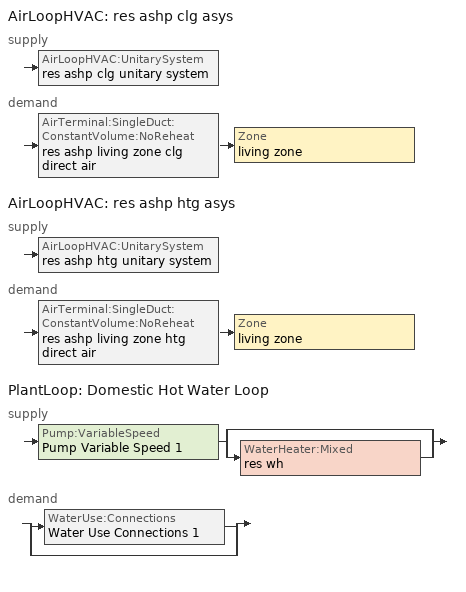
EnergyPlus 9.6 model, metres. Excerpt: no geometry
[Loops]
AirLoopHVAC 'res ashp clg asys'
 supply: AirLoopHVAC:UnitarySystem 'res ashp clg unitary system'
 demand: AirTerminal:SingleDuct:ConstantVolume:NoReheat 'res ashp living zone clg direct air' > Zone 'living zone'
AirLoopHVAC 'res ashp htg asys'
 supply: AirLoopHVAC:UnitarySystem 'res ashp htg unitary system'
 demand: AirTerminal:SingleDuct:ConstantVolume:NoReheat 'res ashp living zone htg direct air' > Zone 'living zone'
PlantLoop 'Domestic Hot Water Loop'
 supply: Pump:VariableSpeed 'Pump Variable Speed 1' > split
  | bypass
  | WaterHeater:Mixed 'res wh'
 demand: split
  | WaterUse:Connections 'Water Use Connections 1'
  | bypass
[Sizing:System] Type of Load to Size On=Sensible; Design Outdoor Air Flow Rate=Autosize; Central Heating Maximum System Air Flow Ratio=0.3; Preheat Design Temperature=7; Preheat Design Humidity Ratio=0.008; Precool Design Temperature=12.8; Precool Design Humidity Ratio=0.008; Central Cooling Design Supply Air Temperature=12.8; Central Heating Design Supply Air Temperature=16.7; Type of Zone Sum to Use=NonCoincident; 100 Outdoor Air in Cooling=Yes; 100 Outdoor Air in Heating=Yes; Central Cooling Design Supply Air Humidity Ratio=0.0085; Central Heating Design Supply Air Humidity Ratio=0.008; Cooling Supply Air Flow Rate Method=DesignDay; Cooling Supply Air Flow Rate=0; Cooling Supply Air Flow Rate Per Floor Area=0.00996765; Cooling Fraction of Autosized Cooling Supply Air Flow Rate=1; Cooling Supply Air Flow Rate Per Unit Cooling Capacity=3.94755e-05; Heating Supply Air Flow Rate Method=DesignDay; Heating Supply Air Flow Rate=0; Heating Supply Air Flow Rate Per Floor Area=0.00996765; Heating Fraction of Autosized Heating Supply Air Flow Rate=1; Heating Fraction of Autosized Cooling Supply Air Flow Rate=1; Heating Supply Air Flow Rate Per Unit Heating Capacity=3.15882e-05; System Outdoor Air Method=ZoneSum; Zone Maximum Outdoor Air Fraction=1; Cooling Design Capacity Method=CoolingDesignCapacity; Cooling Design Capacity=Autosize; Cooling Design Capacity Per Floor Area=234.7; Fraction of Autosized Cooling Design Capacity=1; Heating Design Capacity Method=HeatingDesignCapacity; Heating Design Capacity=Autosize; Heating Design Capacity Per Floor Area=157; Fraction of Autosized Heating Design Capacity=1; Central Cooling Capacity Control Method=OnOff
res ashp clg asys; res ashp htg asys
[Sizing:Plant]
Domestic Hot Water Loop: Loop Type=Heating; Design Loop Exit Temperature=51.6667; Loop Design Temperature Difference=5.55556; Sizing Option=NonCoincident; Zone Timesteps in Averaging Window=1; Coincident Sizing Factor Mode=None
[ZoneControl:Thermostat]
living zone Thermostat: Zone or ZoneList=living zone; Control Type Schedule=living zone Thermostat Schedule; Control 1=living zone temperature setpoint; Temperature Difference Between Cutout And Setpoint=0
[ThermostatSetpoint:DualSetpoint]
living zone temperature setpoint: Heating Setpoint Temperature Schedule=res heating setpoint; Cooling Setpoint Temperature Schedule=res cooling setpoint
[AirTerminal:SingleDuct:ConstantVolume:NoReheat] Availability Schedule=Always On Discrete; Maximum Air Flow Rate=0.786009
res ashp living zone htg direct air; res ashp living zone clg direct air
[Zone equipment]
living zone: res ashp living zone htg direct air, res ashp living zone clg direct air
[Fan:OnOff] Availability Schedule=Always On Discrete; Fan Total Efficiency=0.75; Pressure Rise=794.58; Maximum Flow Rate=0.786014; Motor Efficiency=1; Motor In Airstream Fraction=1
Name | Fan Power Ratio Function of Speed Ratio Curve | Fan Efficiency Ratio Function of Speed Ratio Curve | EndUse Subcategory
res ashp clg supply fan | Fan On Off Power Curve 1 | Fan On Off Efficiency Curve 1 | res ashp clg supply fan
res ashp htg supply fan | Fan On Off Power Curve | Fan On Off Efficiency Curve | res ashp htg supply fan
[Coil:Cooling:DX:SingleSpeed]
res ashp clg coil: Availability Schedule=Always On Discrete; Gross Rated Total Cooling Capacity=11737.8; Gross Rated Sensible Heat Ratio=0.740612; Gross Rated Cooling COP=4.07538; Rated Air Flow Rate=0.620931; Rated Evaporator Fan Power Per Volume Flow Rate=773.391; Total Cooling Capacity Function of Temperature Curve=Cool-Cap-fT1; Total Cooling Capacity Function of Flow Fraction Curve=Cool-Cap-fFF1; Energy Input Ratio Function of Temperature Curve=Cool-EIR-fT1; Energy Input Ratio Function of Flow Fraction Curve=Cool-EIR-fFF1; Part Load Fraction Correlation Curve=Cool-PLF-fPLR1; Minimum Outdoor DryBulb Temperature for Compressor Operation=-25; Nominal Time for Condensate Removal to Begin=1000; Ratio of Initial Moisture Evaporation Rate and Steady State Latent Capacity=1.5; Maximum Cycling Rate=3; Latent Capacity Time Constant=45; Condenser Type=AirCooled; Evaporative Condenser Effectiveness=0; Evaporative Condenser Air Flow Rate=Autosize; Evaporative Condenser Pump Rated Power Consumption=Autosize; Crankcase Heater Capacity=0; Maximum Outdoor DryBulb Temperature for Crankcase Heater Operation=0; Basin Heater Capacity=0; Basin Heater Setpoint Temperature=10
[Coil:Heating:Electric]
res ashp supp heater: Availability Schedule=Always On Discrete; Efficiency=1; Nominal Capacity=8137.3
[Coil:Heating:DX:SingleSpeed]
res ashp htg coil: Availability Schedule=Always On Discrete; Gross Rated Heating Capacity=11737.8; Gross Rated Heating COP=3.33368; Rated Air Flow Rate=0.605022; Rated Supply Fan Power Per Volume Flow Rate=773.391; Heating Capacity Function of Temperature Curve=HP_Heat-Cap-fT1; Heating Capacity Function of Flow Fraction Curve=HP_Heat-CAP-fFF1; Energy Input Ratio Function of Temperature Curve=HP_Heat-EIR-fT1; Energy Input Ratio Function of Flow Fraction Curve=HP_Heat-EIR-fFF1; Part Load Fraction Correlation Curve=HP_Heat-PLF-fPLR1; Defrost Energy Input Ratio Function of Temperature Curve=DefrostEIR; Minimum Outdoor DryBulb Temperature for Compressor Operation=-17.7778; Maximum Outdoor DryBulb Temperature for Defrost Operation=4.44444; Crankcase Heater Capacity=20; Maximum Outdoor DryBulb Temperature for Crankcase Heater Operation=12.7778; Defrost Strategy=ReverseCycle; Defrost Control=Timed; Defrost Time Period Fraction=0.166667; Resistive Defrost Heater Capacity=2000
[AirLoopHVAC:UnitarySystem] Control Type=Load; Controlling Zone or Thermostat Location=living zone; Dehumidification Control Type=None; Availability Schedule=Always On Discrete; Fan Placement=BlowThrough; Supply Air Fan Operating Mode Schedule=Always Off Discrete; DX Heating Coil Sizing Ratio=1; Use DOAS DX Cooling Coil=No; Minimum Supply Air Temperature=2; Latent Load Control=SensibleOnlyLoadControl; Cooling Supply Air Flow Rate Method=SupplyAirFlowRate; Heating Supply Air Flow Rate Method=SupplyAirFlowRate; No Load Supply Air Flow Rate=0; Maximum Supply Air Temperature=76.6667; Maximum Outdoor DryBulb Temperature for Supplemental Heater Operation=4.44444; Maximum Cycling Rate=2.5; Heat Pump Time Constant=60; Fraction of OnCycle Power Use=0.01; Heat Pump Fan Delay Time=60; Ancillary OnCycle Electric Power=0; Ancillary OffCycle Electric Power=0
Name | Supply Fan | Cooling Coil | Cooling Supply Air Flow Rate | Heating Supply Air Flow Rate | Heating Coil | Supplemental Heating Coil
res ashp clg unitary system | res ashp clg supply fan | res ashp clg coil | 0.786009 | 0
res ashp htg unitary system | res ashp htg supply fan |  | 0 | 0.50072 | res ashp htg coil | res ashp supp heater
[AirLoopHVAC] Design Supply Air Flow Rate=0.786009; Design Return Air Flow Fraction of Supply Air Flow=1
res ashp clg asys; res ashp htg asys
[Pump:VariableSpeed]
Pump Variable Speed 1: Design Maximum Flow Rate=0.01; Design Pump Head=1; Design Power Consumption=0; Motor Efficiency=1; Fraction of Motor Inefficiencies to Fluid Stream=0; Coefficient 1 of the Part Load Performance Curve=0; Coefficient 2 of the Part Load Performance Curve=1; Coefficient 3 of the Part Load Performance Curve=0; Coefficient 4 of the Part Load Performance Curve=0; Design Minimum Flow Rate=0; Pump Control Type=Intermittent; Skin Loss Radiative Fraction=0.5; Design Power Sizing Method=PowerPerFlowPerPressure; Design Electric Power per Unit Flow Rate=348701.1; Design Shaft Power per Unit Flow Rate per Unit Head=1.28205; Design Minimum Flow Rate Fraction=0; EndUse Subcategory=General
[WaterHeater:Mixed]
res wh: Tank Volume=0.170344; Setpoint Temperature Schedule=WH Setpoint Temp; Deadband Temperature Difference=2; Maximum Temperature Limit=99; Heater Control Type=Cycle; Heater Maximum Capacity=1318.82; Heater Minimum Capacity=0; Heater Ignition Minimum Flow Rate=0; Heater Ignition Delay=0; Heater Fuel Type=Electricity; Heater Thermal Efficiency=1; Off Cycle Parasitic Fuel Consumption Rate=0; Off Cycle Parasitic Fuel Type=Electricity; Off Cycle Parasitic Heat Fraction to Tank=0; On Cycle Parasitic Fuel Consumption Rate=0; On Cycle Parasitic Fuel Type=Electricity; On Cycle Parasitic Heat Fraction to Tank=0; Ambient Temperature Indicator=Zone; Ambient Temperature Zone=living zone; Off Cycle Loss Coefficient to Ambient Temperature=1.16351; Off Cycle Loss Fraction to Zone=1; On Cycle Loss Coefficient to Ambient Temperature=1.16351; On Cycle Loss Fraction to Zone=1; Use Side Effectiveness=1; Source Side Effectiveness=1; Use Side Design Flow Rate=Autosize; Source Side Design Flow Rate=Autosize; Indirect Water Heating Recovery Time=1.5; Source Side Flow Control Mode=IndirectHeatPrimarySetpoint; EndUse Subcategory=General
[WaterHeater:Sizing]
res wh: Design Mode=PeakDraw; Time Storage Can Meet Peak Draw=0.538503; Time for Tank Recovery=0; Nominal Tank Volume for Autosizing Plant Connections=1
[PlantLoop]
Domestic Hot Water Loop: Fluid Type=Water; Plant Equipment Operation Scheme=Domestic Hot Water Loop Operation Schemes; Maximum Loop Temperature=100; Minimum Loop Temperature=0; Maximum Loop Flow Rate=0.01; Minimum Loop Flow Rate=0; Plant Loop Volume=0.003; Load Distribution Scheme=Optimal; Plant Loop Demand Calculation Scheme=SingleSetpoint
[PlantEquipmentList]
Domestic Hot Water Loop Heating Equipment List: res wh
[PlantEquipmentOperation:HeatingLoad]
Domestic Hot Water Loop Heating Operation Scheme: Load Range 1 Lower Limit=0; Load Range 1 Upper Limit=1000000000; Range 1 Equipment List=Domestic Hot Water Loop Heating Equipment List
[PlantEquipmentOperationSchemes]
Domestic Hot Water Loop Operation Schemes: Control Scheme 1=Domestic Hot Water Loop Heating Operation Scheme; Control Scheme 1 Schedule=Always On Discrete
[EnergyManagementSystem:Sensor]
Name | OutputVariable or OutputMeter Index Key | OutputVariable or OutputMeter
res_af_1_tin_s | living zone | Zone Mean Air Temperature
res_af_1_tt_s | living zone | Zone Outdoor Air Drybulb Temperature
res_ds_res_ashp_clg_asys_fan_rtf_s | res ashp clg supply fan | Fan Runtime Fraction
res_ds_res_ashp_clg_asys_win_s; res_ds_res_ashp_htg_asys_win_s | living zone | Zone Mean Air Humidity Ratio
res_ds_res_ashp_htg_asys_fan_rtf_s | res ashp htg supply fan | Fan Runtime Fraction
res_shower_tout | res wh | Water Heater Use Side Outlet Temperature
res_shower_vol | res shower | Water Use Equipment Hot Water Volume
[SetpointManager:Scheduled]
Setpoint Manager Scheduled 1: Control Variable=Temperature; Schedule=dhw temp
[WaterUse:Equipment] Zone=living zone
Name | EndUse Subcategory | Peak Flow Rate | Flow Rate Fraction Schedule | Target Temperature Schedule
res shower | res shower | 0.000134642 | showers | fixtures temperature schedule
res sink | res sink | 7.9106e-05 | sinks | fixtures temperature schedule
res bath | res bath | 0.00026702 | baths | fixtures temperature schedule
res shower dist | General | 0 | showers | fixtures temperature schedule
res sink dist | General | 0 | sinks | fixtures temperature schedule
res bath dist | General | 0 | baths | fixtures temperature schedule
res cw | res cw | 6.93841e-06 | clothes_washer | res cw temperature schedule
res dw | res dw | 6.12913e-06 | dishwasher | res dw temperature schedule
[WaterUse:Connections]
Water Use Connections 1: Drain Water Heat Exchanger Type=None; Drain Water Heat Exchanger Destination=Plant; Water Use Equipment 1=res shower; Water Use Equipment 2=res sink; Water Use Equipment 3=res bath; Water Use Equipment 4=res shower dist; Water Use Equipment 5=res sink dist; Water Use Equipment 6=res bath dist; Water Use Equipment 7=res cw; Water Use Equipment 8=res dw
[Schedule:Day:Interval]
res heating setpoint allday1; res heating setpoint allday2; res heating setpoint allday3; res heating setpoint allday4; res heating setpoint allday5; res heating setpoint allday6; res heating setpoint allday7; res heating setpoint allday8; res heating setpoint allday9; res heating setpoint allday10; res heating setpoint allday11; res heating setpoint allday12; res heating setpoint summer design; res cooling setpoint summer design: No, 24:00, 23.8889
Schedule Day 6; Schedule Day 7: No, 24:00, 0
res heating setpoint winter design; res cooling setpoint winter design: No, 24:00, 21.1111
res cooling setpoint allday1; res cooling setpoint allday2; res cooling setpoint allday3; res cooling setpoint allday11; res cooling setpoint allday12: No, 24:00, 26.6667
res cooling setpoint allday4; res cooling setpoint allday5; res cooling setpoint allday6; res cooling setpoint allday7; res cooling setpoint allday8; res cooling setpoint allday9; res cooling setpoint allday10: No, 01:00, 26.6667, 02:00, 26.6667, 03:00, 26.6667, 04:00, 26.6667, 05:00, 26.6667, 06:00, 26.6667, 07:00, 26.6667, 08:00, 26.6667, 09:00, 26.6667, 10:00, 26.6667, 11:00, 26.6667, 12:00, 26.6667, 13:00, 26.6667, 14:00, 26.6667, 15:00, 26.6667, 16:00, 26.6667, 17:00, 26.6667, 18:00, 26.6667, 19:00, 26.6667, 20:00, 26.6667, 21:00, 26.6667, 22:00, 26.6667, 23:00, 26.6667, 24:00, 26.6667
[Schedule:Week:Daily]
res heating setpoint Week Rule - Jan1-Jan27: res heating setpoint allday1, res heating setpoint allday1, res heating setpoint allday1, res heating setpoint allday1, res heating setpoint allday1, res heating setpoint allday1, res heating setpoint allday1, Schedule Day 6, res heating setpoint summer design, res heating setpoint winter design, Schedule Day 6, Schedule Day 6
res heating setpoint Week Rule - Jan28-Feb3: res heating setpoint allday1, res heating setpoint allday1, res heating setpoint allday1, res heating setpoint allday1, res heating setpoint allday2, res heating setpoint allday2, res heating setpoint allday2, Schedule Day 6, res heating setpoint summer design, res heating setpoint winter design, Schedule Day 6, Schedule Day 6
res heating setpoint Week Rule - Feb4-Feb24: res heating setpoint allday2, res heating setpoint allday2, res heating setpoint allday2, res heating setpoint allday2, res heating setpoint allday2, res heating setpoint allday2, res heating setpoint allday2, Schedule Day 6, res heating setpoint summer design, res heating setpoint winter design, Schedule Day 6, Schedule Day 6
res heating setpoint Week Rule - Feb25-Mar3: res heating setpoint allday2, res heating setpoint allday2, res heating setpoint allday2, res heating setpoint allday2, res heating setpoint allday3, res heating setpoint allday3, res heating setpoint allday3, Schedule Day 6, res heating setpoint summer design, res heating setpoint winter design, Schedule Day 6, Schedule Day 6
res heating setpoint Week Rule - Mar4-Mar31: res heating setpoint allday3, res heating setpoint allday3, res heating setpoint allday3, res heating setpoint allday3, res heating setpoint allday3, res heating setpoint allday3, res heating setpoint allday3, Schedule Day 6, res heating setpoint summer design, res heating setpoint winter design, Schedule Day 6, Schedule Day 6
res heating setpoint Week Rule - Apr1-Apr28: res heating setpoint allday4, res heating setpoint allday4, res heating setpoint allday4, res heating setpoint allday4, res heating setpoint allday4, res heating setpoint allday4, res heating setpoint allday4, Schedule Day 6, res heating setpoint summer design, res heating setpoint winter design, Schedule Day 6, Schedule Day 6
res heating setpoint Week Rule - Apr29-May5: res heating setpoint allday4, res heating setpoint allday4, res heating setpoint allday5, res heating setpoint allday5, res heating setpoint allday5, res heating setpoint allday5, res heating setpoint allday5, Schedule Day 6, res heating setpoint summer design, res heating setpoint winter design, Schedule Day 6, Schedule Day 6
res heating setpoint Week Rule - May6-May26: res heating setpoint allday5, res heating setpoint allday5, res heating setpoint allday5, res heating setpoint allday5, res heating setpoint allday5, res heating setpoint allday5, res heating setpoint allday5, Schedule Day 6, res heating setpoint summer design, res heating setpoint winter design, Schedule Day 6, Schedule Day 6
res heating setpoint Week Rule - May27-Jun2: res heating setpoint allday5, res heating setpoint allday5, res heating setpoint allday5, res heating setpoint allday5, res heating setpoint allday5, res heating setpoint allday6, res heating setpoint allday6, Schedule Day 6, res heating setpoint summer design, res heating setpoint winter design, Schedule Day 6, Schedule Day 6
res heating setpoint Week Rule - Jun3-Jun30: res heating setpoint allday6, res heating setpoint allday6, res heating setpoint allday6, res heating setpoint allday6, res heating setpoint allday6, res heating setpoint allday6, res heating setpoint allday6, Schedule Day 6, res heating setpoint summer design, res heating setpoint winter design, Schedule Day 6, Schedule Day 6
res heating setpoint Week Rule - Jul1-Jul28: res heating setpoint allday7, res heating setpoint allday7, res heating setpoint allday7, res heating setpoint allday7, res heating setpoint allday7, res heating setpoint allday7, res heating setpoint allday7, Schedule Day 6, res heating setpoint summer design, res heating setpoint winter design, Schedule Day 6, Schedule Day 6
res heating setpoint Week Rule - Jul29-Aug4: res heating setpoint allday7, res heating setpoint allday7, res heating setpoint allday7, res heating setpoint allday8, res heating setpoint allday8, res heating setpoint allday8, res heating setpoint allday8, Schedule Day 6, res heating setpoint summer design, res heating setpoint winter design, Schedule Day 6, Schedule Day 6
res heating setpoint Week Rule - Aug5-Aug25: res heating setpoint allday8, res heating setpoint allday8, res heating setpoint allday8, res heating setpoint allday8, res heating setpoint allday8, res heating setpoint allday8, res heating setpoint allday8, Schedule Day 6, res heating setpoint summer design, res heating setpoint winter design, Schedule Day 6, Schedule Day 6
res heating setpoint Week Rule - Aug26-Sep1: res heating setpoint allday8, res heating setpoint allday8, res heating setpoint allday8, res heating setpoint allday8, res heating setpoint allday8, res heating setpoint allday8, res heating setpoint allday9, Schedule Day 6, res heating setpoint summer design, res heating setpoint winter design, Schedule Day 6, Schedule Day 6
res heating setpoint Week Rule - Sep2-Sep29: res heating setpoint allday9, res heating setpoint allday9, res heating setpoint allday9, res heating setpoint allday9, res heating setpoint allday9, res heating setpoint allday9, res heating setpoint allday9, Schedule Day 6, res heating setpoint summer design, res heating setpoint winter design, Schedule Day 6, Schedule Day 6
res heating setpoint Week Rule - Sep30-Oct6: res heating setpoint allday9, res heating setpoint allday10, res heating setpoint allday10, res heating setpoint allday10, res heating setpoint allday10, res heating setpoint allday10, res heating setpoint allday10, Schedule Day 6, res heating setpoint summer design, res heating setpoint winter design, Schedule Day 6, Schedule Day 6
res heating setpoint Week Rule - Oct7-Oct27: res heating setpoint allday10, res heating setpoint allday10, res heating setpoint allday10, res heating setpoint allday10, res heating setpoint allday10, res heating setpoint allday10, res heating setpoint allday10, Schedule Day 6, res heating setpoint summer design, res heating setpoint winter design, Schedule Day 6, Schedule Day 6
res heating setpoint Week Rule - Oct28-Nov3: res heating setpoint allday10, res heating setpoint allday10, res heating setpoint allday10, res heating setpoint allday10, res heating setpoint allday11, res heating setpoint allday11, res heating setpoint allday11, Schedule Day 6, res heating setpoint summer design, res heating setpoint winter design, Schedule Day 6, Schedule Day 6
res heating setpoint Week Rule - Nov4-Nov24: res heating setpoint allday11, res heating setpoint allday11, res heating setpoint allday11, res heating setpoint allday11, res heating setpoint allday11, res heating setpoint allday11, res heating setpoint allday11, Schedule Day 6, res heating setpoint summer design, res heating setpoint winter design, Schedule Day 6, Schedule Day 6
res heating setpoint Week Rule - Nov25-Dec1: res heating setpoint allday11, res heating setpoint allday11, res heating setpoint allday11, res heating setpoint allday11, res heating setpoint allday11, res heating setpoint allday11, res heating setpoint allday12, Schedule Day 6, res heating setpoint summer design, res heating setpoint winter design, Schedule Day 6, Schedule Day 6
res heating setpoint Week Rule - Dec2-Dec31: res heating setpoint allday12, res heating setpoint allday12, res heating setpoint allday12, res heating setpoint allday12, res heating setpoint allday12, res heating setpoint allday12, res heating setpoint allday12, Schedule Day 6, res heating setpoint summer design, res heating setpoint winter design, Schedule Day 6, Schedule Day 6
res cooling setpoint Week Rule - Jan1-Jan27: res cooling setpoint allday1, res cooling setpoint allday1, res cooling setpoint allday1, res cooling setpoint allday1, res cooling setpoint allday1, res cooling setpoint allday1, res cooling setpoint allday1, Schedule Day 7, res cooling setpoint summer design, res cooling setpoint winter design, Schedule Day 7, Schedule Day 7
res cooling setpoint Week Rule - Jan28-Feb3: res cooling setpoint allday1, res cooling setpoint allday1, res cooling setpoint allday1, res cooling setpoint allday1, res cooling setpoint allday2, res cooling setpoint allday2, res cooling setpoint allday2, Schedule Day 7, res cooling setpoint summer design, res cooling setpoint winter design, Schedule Day 7, Schedule Day 7
res cooling setpoint Week Rule - Feb4-Feb24: res cooling setpoint allday2, res cooling setpoint allday2, res cooling setpoint allday2, res cooling setpoint allday2, res cooling setpoint allday2, res cooling setpoint allday2, res cooling setpoint allday2, Schedule Day 7, res cooling setpoint summer design, res cooling setpoint winter design, Schedule Day 7, Schedule Day 7
res cooling setpoint Week Rule - Feb25-Mar3: res cooling setpoint allday2, res cooling setpoint allday2, res cooling setpoint allday2, res cooling setpoint allday2, res cooling setpoint allday3, res cooling setpoint allday3, res cooling setpoint allday3, Schedule Day 7, res cooling setpoint summer design, res cooling setpoint winter design, Schedule Day 7, Schedule Day 7
res cooling setpoint Week Rule - Mar4-Mar31: res cooling setpoint allday3, res cooling setpoint allday3, res cooling setpoint allday3, res cooling setpoint allday3, res cooling setpoint allday3, res cooling setpoint allday3, res cooling setpoint allday3, Schedule Day 7, res cooling setpoint summer design, res cooling setpoint winter design, Schedule Day 7, Schedule Day 7
res cooling setpoint Week Rule - Apr1-Apr28: res cooling setpoint allday4, res cooling setpoint allday4, res cooling setpoint allday4, res cooling setpoint allday4, res cooling setpoint allday4, res cooling setpoint allday4, res cooling setpoint allday4, Schedule Day 7, res cooling setpoint summer design, res cooling setpoint winter design, Schedule Day 7, Schedule Day 7
res cooling setpoint Week Rule - Apr29-May5: res cooling setpoint allday4, res cooling setpoint allday4, res cooling setpoint allday5, res cooling setpoint allday5, res cooling setpoint allday5, res cooling setpoint allday5, res cooling setpoint allday5, Schedule Day 7, res cooling setpoint summer design, res cooling setpoint winter design, Schedule Day 7, Schedule Day 7
res cooling setpoint Week Rule - May6-May26: res cooling setpoint allday5, res cooling setpoint allday5, res cooling setpoint allday5, res cooling setpoint allday5, res cooling setpoint allday5, res cooling setpoint allday5, res cooling setpoint allday5, Schedule Day 7, res cooling setpoint summer design, res cooling setpoint winter design, Schedule Day 7, Schedule Day 7
res cooling setpoint Week Rule - May27-Jun2: res cooling setpoint allday5, res cooling setpoint allday5, res cooling setpoint allday5, res cooling setpoint allday5, res cooling setpoint allday5, res cooling setpoint allday6, res cooling setpoint allday6, Schedule Day 7, res cooling setpoint summer design, res cooling setpoint winter design, Schedule Day 7, Schedule Day 7
res cooling setpoint Week Rule - Jun3-Jun30: res cooling setpoint allday6, res cooling setpoint allday6, res cooling setpoint allday6, res cooling setpoint allday6, res cooling setpoint allday6, res cooling setpoint allday6, res cooling setpoint allday6, Schedule Day 7, res cooling setpoint summer design, res cooling setpoint winter design, Schedule Day 7, Schedule Day 7
res cooling setpoint Week Rule - Jul1-Jul28: res cooling setpoint allday7, res cooling setpoint allday7, res cooling setpoint allday7, res cooling setpoint allday7, res cooling setpoint allday7, res cooling setpoint allday7, res cooling setpoint allday7, Schedule Day 7, res cooling setpoint summer design, res cooling setpoint winter design, Schedule Day 7, Schedule Day 7
res cooling setpoint Week Rule - Jul29-Aug4: res cooling setpoint allday7, res cooling setpoint allday7, res cooling setpoint allday7, res cooling setpoint allday8, res cooling setpoint allday8, res cooling setpoint allday8, res cooling setpoint allday8, Schedule Day 7, res cooling setpoint summer design, res cooling setpoint winter design, Schedule Day 7, Schedule Day 7
res cooling setpoint Week Rule - Aug5-Aug25: res cooling setpoint allday8, res cooling setpoint allday8, res cooling setpoint allday8, res cooling setpoint allday8, res cooling setpoint allday8, res cooling setpoint allday8, res cooling setpoint allday8, Schedule Day 7, res cooling setpoint summer design, res cooling setpoint winter design, Schedule Day 7, Schedule Day 7
res cooling setpoint Week Rule - Aug26-Sep1: res cooling setpoint allday8, res cooling setpoint allday8, res cooling setpoint allday8, res cooling setpoint allday8, res cooling setpoint allday8, res cooling setpoint allday8, res cooling setpoint allday9, Schedule Day 7, res cooling setpoint summer design, res cooling setpoint winter design, Schedule Day 7, Schedule Day 7
res cooling setpoint Week Rule - Sep2-Sep29: res cooling setpoint allday9, res cooling setpoint allday9, res cooling setpoint allday9, res cooling setpoint allday9, res cooling setpoint allday9, res cooling setpoint allday9, res cooling setpoint allday9, Schedule Day 7, res cooling setpoint summer design, res cooling setpoint winter design, Schedule Day 7, Schedule Day 7
res cooling setpoint Week Rule - Sep30-Oct6: res cooling setpoint allday9, res cooling setpoint allday10, res cooling setpoint allday10, res cooling setpoint allday10, res cooling setpoint allday10, res cooling setpoint allday10, res cooling setpoint allday10, Schedule Day 7, res cooling setpoint summer design, res cooling setpoint winter design, Schedule Day 7, Schedule Day 7
res cooling setpoint Week Rule - Oct7-Oct27: res cooling setpoint allday10, res cooling setpoint allday10, res cooling setpoint allday10, res cooling setpoint allday10, res cooling setpoint allday10, res cooling setpoint allday10, res cooling setpoint allday10, Schedule Day 7, res cooling setpoint summer design, res cooling setpoint winter design, Schedule Day 7, Schedule Day 7
res cooling setpoint Week Rule - Oct28-Nov3: res cooling setpoint allday10, res cooling setpoint allday10, res cooling setpoint allday10, res cooling setpoint allday10, res cooling setpoint allday11, res cooling setpoint allday11, res cooling setpoint allday11, Schedule Day 7, res cooling setpoint summer design, res cooling setpoint winter design, Schedule Day 7, Schedule Day 7
res cooling setpoint Week Rule - Nov4-Nov24: res cooling setpoint allday11, res cooling setpoint allday11, res cooling setpoint allday11, res cooling setpoint allday11, res cooling setpoint allday11, res cooling setpoint allday11, res cooling setpoint allday11, Schedule Day 7, res cooling setpoint summer design, res cooling setpoint winter design, Schedule Day 7, Schedule Day 7
res cooling setpoint Week Rule - Nov25-Dec1: res cooling setpoint allday11, res cooling setpoint allday11, res cooling setpoint allday11, res cooling setpoint allday11, res cooling setpoint allday11, res cooling setpoint allday11, res cooling setpoint allday12, Schedule Day 7, res cooling setpoint summer design, res cooling setpoint winter design, Schedule Day 7, Schedule Day 7
res cooling setpoint Week Rule - Dec2-Dec31: res cooling setpoint allday12, res cooling setpoint allday12, res cooling setpoint allday12, res cooling setpoint allday12, res cooling setpoint allday12, res cooling setpoint allday12, res cooling setpoint allday12, Schedule Day 7, res cooling setpoint summer design, res cooling setpoint winter design, Schedule Day 7, Schedule Day 7
[Schedule:Year]
res heating setpoint: res heating setpoint Week Rule - Jan1-Jan27, 1, 1, 1, 27, res heating setpoint Week Rule - Jan28-Feb3, 1, 28, 2, 3, res heating setpoint Week Rule - Feb4-Feb24, 2, 4, 2, 24, res heating setpoint Week Rule - Feb25-Mar3, 2, 25, 3, 3, res heating setpoint Week Rule - Mar4-Mar31, 3, 4, 3, 31, res heating setpoint Week Rule - Apr1-Apr28, 4, 1, 4, 28, res heating setpoint Week Rule - Apr29-May5, 4, 29, 5, 5, res heating setpoint Week Rule - May6-May26, 5, 6, 5, 26, res heating setpoint Week Rule - May27-Jun2, 5, 27, 6, 2, res heating setpoint Week Rule - Jun3-Jun30, 6, 3, 6, 30, res heating setpoint Week Rule - Jul1-Jul28, 7, 1, 7, 28, res heating setpoint Week Rule - Jul29-Aug4, 7, 29, 8, 4, res heating setpoint Week Rule - Aug5-Aug25, 8, 5, 8, 25, res heating setpoint Week Rule - Aug26-Sep1, 8, 26, 9, 1, res heating setpoint Week Rule - Sep2-Sep29, 9, 2, 9, 29, res heating setpoint Week Rule - Sep30-Oct6, 9, 30, 10, 6, res heating setpoint Week Rule - Oct7-Oct27, 10, 7, 10, 27, res heating setpoint Week Rule - Oct28-Nov3, 10, 28, 11, 3, res heating setpoint Week Rule - Nov4-Nov24, 11, 4, 11, 24, res heating setpoint Week Rule - Nov25-Dec1, 11, 25, 12, 1, res heating setpoint Week Rule - Dec2-Dec31, 12, 2, 12, 31
res cooling setpoint: res cooling setpoint Week Rule - Jan1-Jan27, 1, 1, 1, 27, res cooling setpoint Week Rule - Jan28-Feb3, 1, 28, 2, 3, res cooling setpoint Week Rule - Feb4-Feb24, 2, 4, 2, 24, res cooling setpoint Week Rule - Feb25-Mar3, 2, 25, 3, 3, res cooling setpoint Week Rule - Mar4-Mar31, 3, 4, 3, 31, res cooling setpoint Week Rule - Apr1-Apr28, 4, 1, 4, 28, res cooling setpoint Week Rule - Apr29-May5, 4, 29, 5, 5, res cooling setpoint Week Rule - May6-May26, 5, 6, 5, 26, res cooling setpoint Week Rule - May27-Jun2, 5, 27, 6, 2, res cooling setpoint Week Rule - Jun3-Jun30, 6, 3, 6, 30, res cooling setpoint Week Rule - Jul1-Jul28, 7, 1, 7, 28, res cooling setpoint Week Rule - Jul29-Aug4, 7, 29, 8, 4, res cooling setpoint Week Rule - Aug5-Aug25, 8, 5, 8, 25, res cooling setpoint Week Rule - Aug26-Sep1, 8, 26, 9, 1, res cooling setpoint Week Rule - Sep2-Sep29, 9, 2, 9, 29, res cooling setpoint Week Rule - Sep30-Oct6, 9, 30, 10, 6, res cooling setpoint Week Rule - Oct7-Oct27, 10, 7, 10, 27, res cooling setpoint Week Rule - Oct28-Nov3, 10, 28, 11, 3, res cooling setpoint Week Rule - Nov4-Nov24, 11, 4, 11, 24, res cooling setpoint Week Rule - Nov25-Dec1, 11, 25, 12, 1, res cooling setpoint Week Rule - Dec2-Dec31, 12, 2, 12, 31
[Schedule:Compact]
living zone Thermostat Schedule: Through: 12/31, For: AllDays, Until: 24:00, 4
[Schedule:Constant]
Name | Hourly Value
Always On Discrete | 1
Always Off Discrete | 0
dhw temp; WH Setpoint Temp | 51.6667
fixtures temperature schedule | 43.3333
res cw temperature schedule; res dw temperature schedule | 52.666
[Schedule:File] File=C:\proj_dev\CityLearn\tests\neighborhood_energyplus_output\resstock_2021_tmy3_release_1-514358-0\resstock_2021_tmy3_release_1-514358-0-mechanical\schedules.csv; Rows to Skip at Top=1; Number of Hours of Data=8760; Column Separator=Comma; Interpolate to Timestep=No; Minutes per Item=15
Name | Column Number
baths | 13
showers | 14
sinks | 15
clothes_washer | 9
dishwasher | 7
[Curve:Quadratic] Minimum Value of x=0
Name | Coefficient1 Constant | Coefficient2 x | Coefficient3 x2 | Maximum Value of x | Minimum Curve Output | Maximum Curve Output
Cool-Cap-fFF1 | 0.718664 | 0.417974 | -0.136638 | 2 | 0 | 2
Cool-EIR-fFF1 | 1.14349 | -0.13944 | -0.00404779 | 2 | 0 | 2
Cool-PLF-fPLR1 | 0.93 | 0.07 | 0 | 1 | 0.7 | 1
HP_Heat-CAP-fFF1 | 0.694045 | 0.474208 | -0.168253 | 2 | 0 | 2
HP_Heat-EIR-fFF1 | 2.18542 | -1.94283 | 0.757409 | 2 | 0 | 2
HP_Heat-PLF-fPLR1 | 0.89 | 0.11 | 0 | 1 | 0.7 | 1
[Curve:Cubic] Coefficient1 Constant=1; Coefficient2 x=0; Coefficient3 x2=0; Coefficient4 x3=0; Minimum Value of x=0; Maximum Value of x=1
Fan On Off Efficiency Curve 1; Fan On Off Efficiency Curve
[Curve:Exponent] Coefficient1 Constant=1; Coefficient2 Constant=0; Coefficient3 Constant=0; Minimum Value of x=0; Maximum Value of x=1
Fan On Off Power Curve 1; Fan On Off Power Curve
[Curve:Biquadratic]
Name | Coefficient1 Constant | Coefficient2 x | Coefficient3 x2 | Coefficient4 y | Coefficient5 y2 | Coefficient6 xy | Minimum Value of x | Maximum Value of x | Minimum Value of y | Maximum Value of y
Cool-Cap-fT1 | 1.55736 | -0.0744482 | 0.0030986 | 0.00145958 | -4.1148e-05 | -0.000426714 | 13.88 | 23.88 | 18.33 | 51.66
Cool-EIR-fT1 | -0.350448 | 0.11681 | -0.00339951 | -0.00122609 | 0.000600809 | -0.000466884 | 13.88 | 23.88 | 18.33 | 51.66
HP_Heat-Cap-fT1 | 0.878144 | -0.00291486 | -3.3372e-05 | 0.0223867 | 0.000163944 | -2.187e-05 | -100 | 100 | -100 | 100
HP_Heat-EIR-fT1 | 0.716518 | 0.0102759 | 0.000460734 | -0.00648037 | 0.000456354 | -0.00069764 | -100 | 100 | -100 | 100
DefrostEIR | 0.1528 | 0 | 0 | 0 | 0 | 0 | -100 | 100 | -100 | 100
